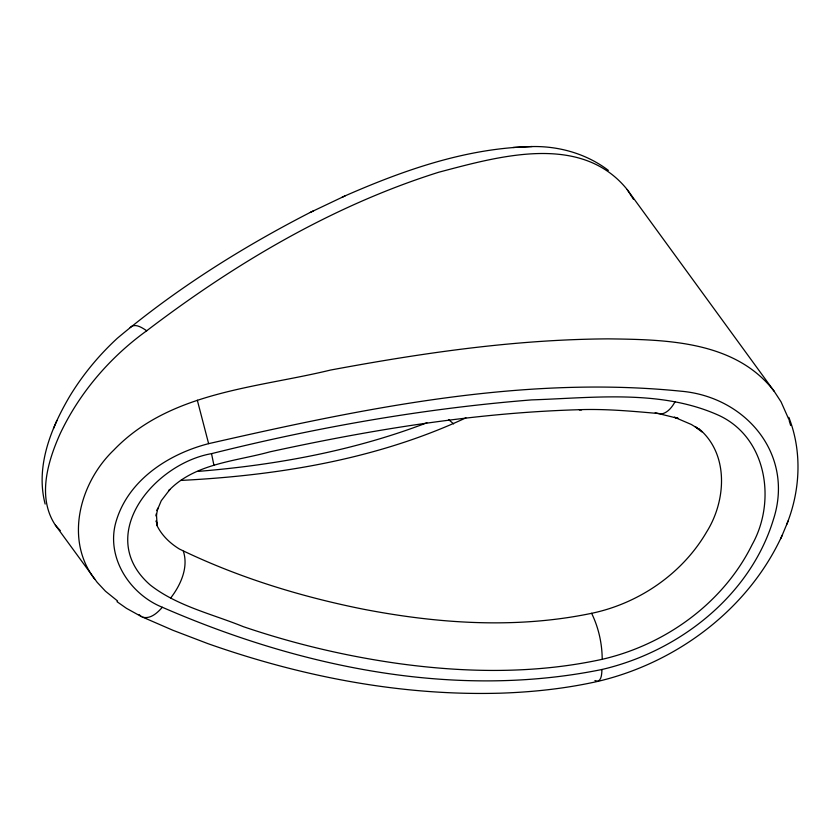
<?xml version="1.0" encoding="UTF-8"?>
<svg xmlns="http://www.w3.org/2000/svg" width="840" height="840" viewBox="0 0 840 840"><rect width="100%" height="100%" fill="white"/><g stroke="black" fill="none" stroke-linecap="round" stroke-linejoin="round"><path stroke-width="1.26" d="M602.207 659.305C665.27 644.784 723.356 603.11 752.21 544.488C776.36 501.354 767.046 437.913 719.155 415.527C661.017 389.12 593.628 397.856 531.636 399.893C423.644 408.503 316.565 427.34 211.523 453.653C154.297 463.628 93.88 535.763 150.234 584.997C177.251 606.154 212.1 613.935 243.369 626.682C293.947 643.86 346.164 656.229 399.074 663.631C466.389 672.84 535.563 673.89 602.207 659.305C602.123 643.482 598.563 627.543 591.612 613.316C516.243 629.055 438.029 623.669 362.922 609.115C299.733 596.421 237.478 577.216 179.434 549.045C169.806 543.175 161.291 534.944 156.544 524.591M602.007 669.48C453.968 699.699 298.956 666.75 162.33 607.268C129.119 593.849 105.084 556.111 116.424 520.37C128.961 479.493 169.019 453.831 208.625 443.656C362.523 408.597 522.207 375.155 680.757 391.178C745.595 396.575 794.598 454.251 773.441 519.393C750.13 596.2 678.468 651.651 602.007 669.48C601.598 673.47 601.965 679.025 598.017 681.335C565.667 688.622 532.591 692.15 499.475 693.21L496.86 693.263C398.475 695.562 300.405 676.242 207.858 643.619L172.904 630.273L141.424 616.602L126.473 608.339L116.991 601.671M786.66 524.569C800.331 490.728 802.316 451.584 788.833 417.344M594.93 680.558L598.017 681.335C676.536 662.812 748.377 609.347 782.198 535.259M780.801 538.629L788.183 520.894M313.32 210.934L310.338 212.373C241.91 247.475 176.232 288.792 117.275 338.31C98.9 355.257 82.814 374.724 69.825 396.092C50.957 428.075 35.333 466.557 45.15 504.053M53.508 428.526L56.921 420.504M675.129 401.615C672.252 406.854 668.21 412.282 662.13 413.858C634.673 411.432 606.952 408.713 579.254 409.689L581.931 409.626C476.753 412.44 372.435 429.503 269.787 451.868C235.484 461.401 194.733 463.344 168.641 490.749L169.827 489.542L161.259 500.724L157.112 510.594L157.721 508.221L156.261 516.201L156.398 513.681L157.164 525.599L156.198 520.758L157.279 524.664M170.678 598.017C180.59 585.207 188.674 567.525 183.372 551.271M162.33 607.268C157.542 612.707 150.696 619.206 142.81 617.232M130.168 327.516C134.999 322.707 142.254 327.81 146.716 330.76C235.064 263.487 332.377 205.706 438.743 172.232C498.677 156.44 581.07 132.458 627.197 189.556L774.123 391.209L781.043 401.835L788.792 419.296M146.716 330.76C110.114 357.137 79.716 392.501 60.333 433.335C47.743 461.223 36.907 497.427 55.398 525.2L97.177 582.33L105.473 591.224L117.6 600.999M465.917 417.848C377.024 459.333 278.082 475.514 180.768 480.428M342.058 197.305L345.198 195.815C402.864 170.562 463.88 148.995 527.384 146.748C556.006 145.1 585.428 152.933 608.38 170.394M310.338 212.373L345.198 195.815M426.899 422.782C353.693 450.807 275.814 465.087 197.873 471.408M774.123 391.209C735.304 340.83 666.372 339.591 608.286 338.867C514.889 339.413 422.09 353.02 330.435 370.072C256.284 388.154 169.806 391.556 113.726 450.156C79.989 482.433 64.218 539.595 94.721 579.17M591.612 613.316C638.82 603.446 682.269 573.815 706.639 531.93C726.149 500.861 729.246 454.241 698.975 428.747M512.904 147.483L532.119 146.538M655.2 412.755L678.226 418.435L674.415 417.218L691.351 424.483L698.838 429.104L695.195 426.709L701.831 431.886M141.424 616.602L139.104 614.649M448.55 419.538L453.611 423.895M60.27 530.596L55.398 525.2M627.197 189.556L633.497 199.311M213.591 464.709L213.938 465.318L211.523 453.653M789.159 420.536L790.661 425.481M197.316 400.207L208.625 443.656"/></g></svg>
